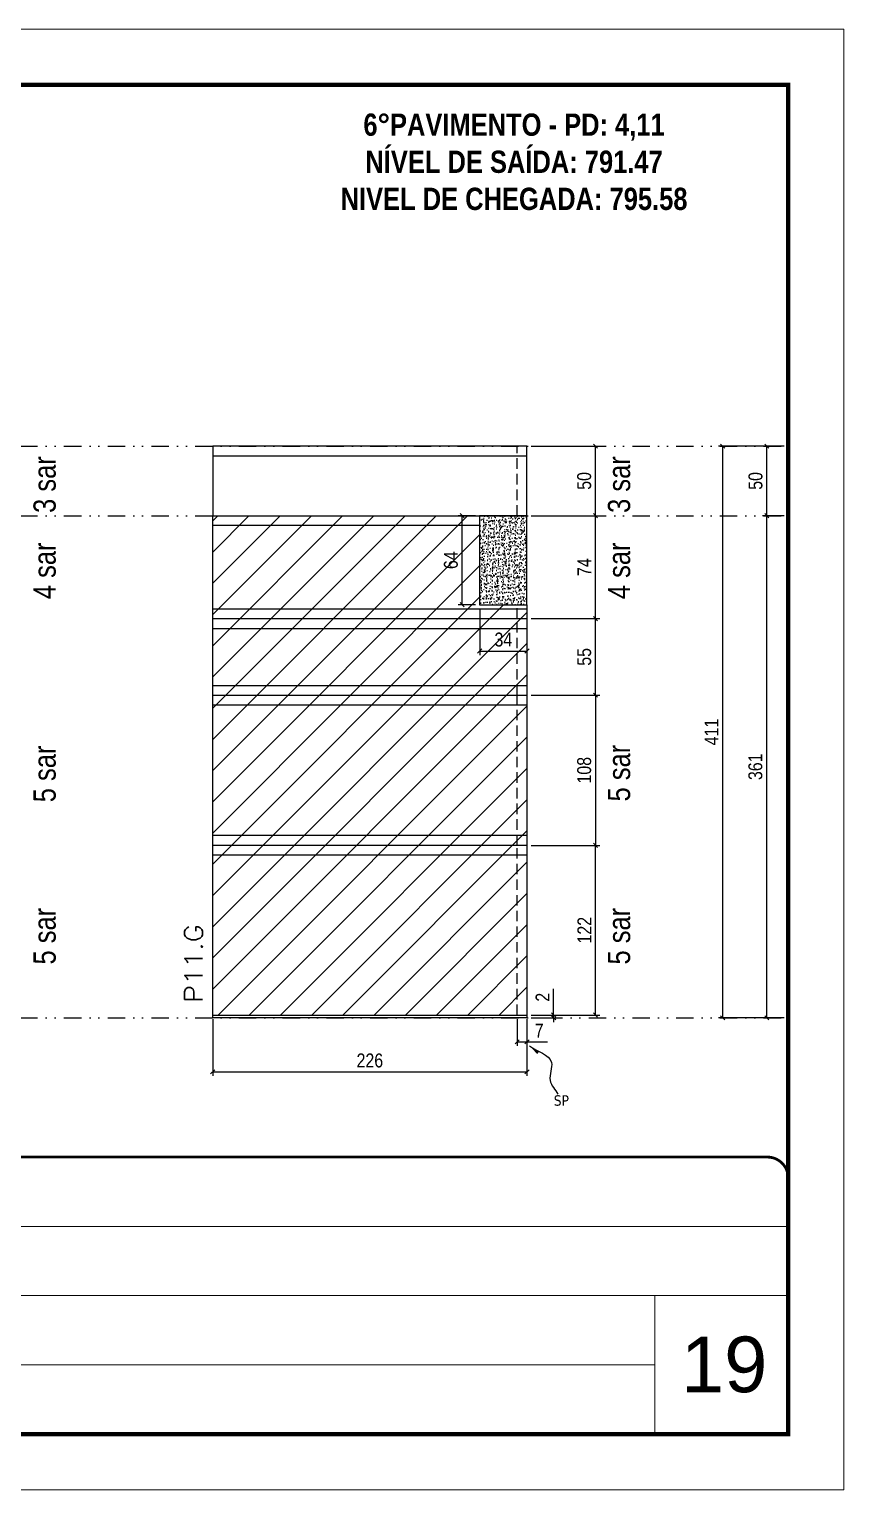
# Model space of a CAD drawing. Extents: x 14400 to 27878, y -21631 to 6985.
# Drawn here: x 18496 to 19082, y 1340 to 2390 of the extents above; entities that cross this region are included whole.
import ezdxf

# ---------------------------------------------------------------- set-up
doc = ezdxf.new("R2010")
doc.units = 0
for name, pattern in [('CONTINUO', [0]), ('DASHED', [0.75, 0.5, -0.25]), ('DIVIDE2', [0.625, 0.25, -0.125, 0, -0.125, 0, -0.125]), ('HIDDEN', [0.375, 0.25, -0.125])]:
    doc.linetypes.add(name, pattern=pattern)
for name, color, linetype, lineweight in [('CARIMBO', 255, 'Continuous', 9), ('Folhas', 255, 'Continuous', 9), ('Hachura', 251, 'Continuous', 9), ('SARRAFO DE PRESSAO', 251, 'DASHED', 9), ('Texto Seção', 7, 'Continuous', 15)]:
    doc.layers.add(name, color=color, linetype=linetype, lineweight=lineweight)
for name, color, linetype in [('COTA', 241, 'Continuous'), ('NOMENCLATURA', 7, 'Continuous'), ('Nível', 160, 'Continuous'), ('Painéis', 200, 'Continuous'), ('SARR_2.2x7', 40, 'Continuous'), ('Sarrafo de Pressão', 42, 'HIDDEN'), ('texto', 7, 'Continuous')]:
    doc.layers.add(name, color=color, linetype=linetype)
doc.styles.add('ARIAL', font='arial.ttf')
doc.styles.add('ARIAL_NARROW', font='ARIALN.TTF', dxfattribs={"height": 0.2})
doc.styles.add('COTA TECNICA', font='techl___.ttf', dxfattribs={"height": 10})
doc.styles.add('COTA TECNICA-50', font='techl___.ttf', dxfattribs={"height": 10})
doc.styles.add('REGUA-120', font='ROMANS.shx', dxfattribs={"height": 15})
doc.styles.add('ROMANC', font='techb___.ttf', dxfattribs={"height": 2.5})
doc.styles.get("Standard").update_dxf_attribs({"font": 'arial.ttf'})
doc.dimstyles.new('COTA PAINEL-50', dxfattribs={"dimtxt": 10, "dimasz": 3, "dimexe": 3, "dimexo": 3, "dimgap": 3, "dimtad": 1, "dimdec": 1, "dimzin": 12, "dimdsep": 46, "dimtxsty": 'COTA TECNICA-50', "dimblk1": 'OBLIQUE', "dimblk2": 'OBLIQUE', "dimsah": 1, "dimcen": 0.9, "dimclrd": 4, "dimclre": 4, "dimclrt": 240, "dimadec": 1, "dimazin": 3, "dimtfac": 1, "dimtdec": 1, "dimtmove": 0, "dimatfit": 3, "dimfxl": 1, "dimtolj": 1, "dimtzin": 12, "dimarcsym": 0})
doc.dimstyles.new('PAINEL', dxfattribs={"dimtxt": 10, "dimasz": 3, "dimexe": 3, "dimexo": 3, "dimgap": 3, "dimtad": 1, "dimdec": 1, "dimzin": 12, "dimdsep": 46, "dimtxsty": 'COTA TECNICA', "dimblk1": 'OBLIQUE', "dimblk2": 'OBLIQUE', "dimsah": 1, "dimcen": 0.9, "dimclrd": 4, "dimclre": 4, "dimclrt": 240, "dimadec": 1, "dimazin": 3, "dimtfac": 1, "dimtdec": 1, "dimtmove": 0, "dimatfit": 3, "dimfxl": 1, "dimtolj": 1, "dimtzin": 12, "dimarcsym": 0})
doc.dimstyles.get("Standard").update_dxf_attribs({"dimtxt": 0.18, "dimasz": 0.18, "dimexe": 0.18, "dimexo": 0.0625, "dimgap": 0.09, "dimtad": 0, "dimtih": 1, "dimtoh": 1, "dimdec": 4, "dimzin": 0, "dimdsep": 46, "dimtxsty": 'Standard', "dimcen": 0.09, "dimadec": 0, "dimazin": 0, "dimtfac": 1, "dimtdec": 4, "dimtofl": 0, "dimtmove": 0, "dimatfit": 3, "dimfxl": 1, "dimtolj": 1, "dimtzin": 0, "dimarcsym": 0})

# ---------------------------------------------------------------- blocks, each defined once
blk = doc.blocks.new('9999999999')
at = {"color": 30, "linetype": 'CONTINUO'}
for p, q in [((98564.6, 34379.6), (99584, 34379.6)), ((98564.6, 34329.8), (99488, 34329.8)), ((99584, 34329.8), (99488, 34329.8)), ((99488, 34329.8), (99488, 34230.2)), ((98564.6, 34280), (99488, 34280))]:
    blk.add_line(p, q, dxfattribs=at)
at = {"color": 30, "linetype": 'CONTINUO', "const_width": 2}
blk.add_lwpolyline([(99584, 34230.2), (99584, 34414.4, 0.414214), (99569, 34429.4), (98229, 34429.4, 0.414214), (98214, 34414.4), (98214, 34245.2, 0.414214), (98229, 34230.2), (99584, 34230.2)], format="xyb", dxfattribs=at)
at = {"layer": 'Folhas'}
blk.add_lwpolyline([(98139, 34190.2), (99624, 34190.2), (99624, 35240.2), (98139, 35240.2)], close=True, dxfattribs=at)
at = {"layer": 'Folhas', "color": 30, "const_width": 3}
blk.add_lwpolyline([(98214, 34230.2), (99584, 34230.2), (99584, 35200.2), (98214, 35200.2)], close=True, dxfattribs=at)
blk = doc.blocks.new('_Oblique')
at = {"color": 0, "linetype": 'ByBlock', "lineweight": -2}
blk.add_line((-0.5, -0.5), (0.5, 0.5), dxfattribs=at)
blk = doc.blocks.new('*D2884')
at = {"layer": 'COTA', "color": 4, "lineweight": -2, "transparency": 16777216}
for p, q in [((18628.1, 1678.7), (18628.1, 1637.9)), ((18854.1, 1678.7), (18854.1, 1637.9)), ((18628.1, 1640.9), (18854.1, 1640.9))]:
    blk.add_line(p, q, dxfattribs=at)
at = {"layer": 'Defpoints', "color": 0, "transparency": 16777216}
for p in [(18628.1, 1681.7), (18854.1, 1681.7), (18854.1, 1640.9)]:
    blk.add_point(p, dxfattribs=at)
at = {"layer": 'COTA', "color": 4, "lineweight": -2, "transparency": 16777216, "xscale": 3, "yscale": 3, "zscale": 3, "rotation": 180}
blk.add_blockref('_Oblique', (18628.1, 1640.9), dxfattribs=at)
at = {"layer": 'COTA', "color": 4, "lineweight": -2, "transparency": 16777216, "xscale": 3, "yscale": 3, "zscale": 3}
blk.add_blockref('_Oblique', (18854.1, 1640.9), dxfattribs=at)
at = {"layer": 'COTA', "color": 240, "transparency": 16777216, "insert": (18741.1, 1649), "char_height": 10, "attachment_point": 5, "style": 'COTA TECNICA'}
blk.add_mtext('\\A1;226', dxfattribs=at)
blk = doc.blocks.new('*D2885')
at = {"layer": 'COTA', "color": 4, "lineweight": -2, "transparency": 16777216}
for p, q in [((18847.1, 1678.7), (18847.1, 1659.5)), ((18854.1, 1676.7), (18854.1, 1659.5)), ((18847.1, 1662.5), (18854.1, 1662.5)), ((18854.1, 1662.5), (18868.8, 1662.5))]:
    blk.add_line(p, q, dxfattribs=at)
at = {"layer": 'Defpoints', "color": 0, "transparency": 16777216}
for p in [(18847.1, 1681.7), (18854.1, 1679.7), (18854.1, 1662.5)]:
    blk.add_point(p, dxfattribs=at)
at = {"layer": 'COTA', "color": 4, "lineweight": -2, "transparency": 16777216, "xscale": 3, "yscale": 3, "zscale": 3, "rotation": 180}
blk.add_blockref('_Oblique', (18847.1, 1662.5), dxfattribs=at)
at = {"layer": 'COTA', "color": 4, "lineweight": -2, "transparency": 16777216, "xscale": 3, "yscale": 3, "zscale": 3}
blk.add_blockref('_Oblique', (18854.1, 1662.5), dxfattribs=at)
at = {"layer": 'COTA', "color": 240, "transparency": 16777216, "insert": (18862.9, 1670.5), "char_height": 10, "attachment_point": 5, "style": 'COTA TECNICA-50'}
blk.add_mtext('\\A1;7', dxfattribs=at)
blk = doc.blocks.new('*D2886')
at = {"layer": 'COTA', "color": 4, "lineweight": -2, "transparency": 16777216}
for p, q in [((18873.3, 1681.7), (18873.3, 1700.5)), ((18857.1, 1681.7), (18876.3, 1681.7)), ((18873.3, 1679.7), (18873.3, 1681.7)), ((18857.1, 1679.7), (18876.3, 1679.7)), ((18873.3, 1679.7), (18873.3, 1676.7))]:
    blk.add_line(p, q, dxfattribs=at)
at = {"layer": 'Defpoints', "color": 0, "transparency": 16777216}
for p in [(18854.1, 1681.7), (18854.1, 1679.7), (18873.3, 1679.7)]:
    blk.add_point(p, dxfattribs=at)
at = {"layer": 'COTA', "color": 4, "lineweight": -2, "transparency": 16777216, "xscale": 3, "yscale": 3, "zscale": 3}
for p, rotation in [((18873.3, 1681.7), 270), ((18873.3, 1679.7), 90)]:
    blk.add_blockref('_Oblique', p, dxfattribs=dict(at, rotation=rotation))
at = {"layer": 'COTA', "color": 240, "transparency": 16777216, "insert": (18865.3, 1694.5), "char_height": 10, "attachment_point": 5, "rotation": 90, "style": 'COTA TECNICA-50'}
blk.add_mtext('\\A1;2', dxfattribs=at)
blk = doc.blocks.new('*D2887')
at = {"layer": 'COTA', "color": 4, "lineweight": -2, "transparency": 16777216}
for p, q in [((18857.1, 1803.7), (18906.4, 1803.7)), ((18903.4, 1681.7), (18903.4, 1803.7)), ((18857.1, 1681.7), (18906.4, 1681.7))]:
    blk.add_line(p, q, dxfattribs=at)
at = {"layer": 'Defpoints', "color": 0, "transparency": 16777216}
for p in [(18854.1, 1803.7), (18903.4, 1803.7), (18854.1, 1681.7)]:
    blk.add_point(p, dxfattribs=at)
at = {"layer": 'COTA', "color": 4, "lineweight": -2, "transparency": 16777216, "xscale": 3, "yscale": 3, "zscale": 3}
for p, rotation in [((18903.4, 1803.7), 90), ((18903.4, 1681.7), 270)]:
    blk.add_blockref('_Oblique', p, dxfattribs=dict(at, rotation=rotation))
at = {"layer": 'COTA', "color": 240, "transparency": 16777216, "insert": (18895.4, 1742.7), "char_height": 10, "attachment_point": 5, "rotation": 90, "style": 'COTA TECNICA'}
blk.add_mtext('\\A1;122', dxfattribs=at)
blk = doc.blocks.new('*D2888')
at = {"layer": 'COTA', "color": 4, "lineweight": -2, "transparency": 16777216}
for p, q in [((18817.1, 2040.7), (18804.5, 2040.7)), ((18807.5, 1976.7), (18807.5, 2040.7)), ((18817.1, 1976.7), (18804.5, 1976.7))]:
    blk.add_line(p, q, dxfattribs=at)
at = {"layer": 'Defpoints', "color": 0, "transparency": 16777216}
for p in [(18807.5, 2040.7), (18820.1, 2040.7), (18820.1, 1976.7)]:
    blk.add_point(p, dxfattribs=at)
at = {"layer": 'COTA', "color": 4, "lineweight": -2, "transparency": 16777216, "xscale": 3, "yscale": 3, "zscale": 3}
for p, rotation in [((18807.5, 2040.7), 90), ((18807.5, 1976.7), 270)]:
    blk.add_blockref('_Oblique', p, dxfattribs=dict(at, rotation=rotation))
at = {"layer": 'COTA', "color": 240, "transparency": 16777216, "insert": (18799.4, 2008.7), "char_height": 10, "attachment_point": 5, "rotation": 90, "style": 'COTA TECNICA'}
blk.add_mtext('\\A1;64', dxfattribs=at)
blk = doc.blocks.new('*D2891')
at = {"layer": 'COTA', "color": 4, "lineweight": -2, "transparency": 16777216}
for p, q in [((18857.1, 1911.7), (18906.4, 1911.7)), ((18903.4, 1911.7), (18903.4, 1803.7)), ((18857.1, 1803.7), (18906.4, 1803.7))]:
    blk.add_line(p, q, dxfattribs=at)
at = {"layer": 'Defpoints', "color": 0, "transparency": 16777216}
for p in [(18854.1, 1911.7), (18854.1, 1803.7), (18903.4, 1803.7)]:
    blk.add_point(p, dxfattribs=at)
at = {"layer": 'COTA', "color": 4, "lineweight": -2, "transparency": 16777216, "xscale": 3, "yscale": 3, "zscale": 3}
for p, rotation in [((18903.4, 1911.7), 90), ((18903.4, 1803.7), 270)]:
    blk.add_blockref('_Oblique', p, dxfattribs=dict(at, rotation=rotation))
at = {"layer": 'COTA', "color": 240, "transparency": 16777216, "insert": (18895.3, 1857.7), "char_height": 10, "attachment_point": 5, "rotation": 90, "style": 'COTA TECNICA'}
blk.add_mtext('\\A1;108', dxfattribs=at)
blk = doc.blocks.new('*D2892')
at = {"layer": 'COTA', "color": 4, "lineweight": -2, "transparency": 16777216}
for p, q in [((18857.1, 2040.7), (18906.4, 2040.7)), ((18903.4, 1966.7), (18903.4, 2040.7)), ((18857.1, 1966.7), (18906.4, 1966.7))]:
    blk.add_line(p, q, dxfattribs=at)
at = {"layer": 'Defpoints', "color": 0, "transparency": 16777216}
for p in [(18854.1, 2040.7), (18903.4, 2040.7), (18854.1, 1966.7)]:
    blk.add_point(p, dxfattribs=at)
at = {"layer": 'COTA', "color": 4, "lineweight": -2, "transparency": 16777216, "xscale": 3, "yscale": 3, "zscale": 3}
for p, rotation in [((18903.4, 2040.7), 90), ((18903.4, 1966.7), 270)]:
    blk.add_blockref('_Oblique', p, dxfattribs=dict(at, rotation=rotation))
at = {"layer": 'COTA', "color": 240, "transparency": 16777216, "insert": (18895.4, 2003.7), "char_height": 10, "attachment_point": 5, "rotation": 90, "style": 'COTA TECNICA'}
blk.add_mtext('\\A1;74', dxfattribs=at)
blk = doc.blocks.new('*D2921')
at = {"layer": 'COTA', "color": 4, "lineweight": -2, "transparency": 16777216}
for p, q in [((19039, 2040.7), (19023.6, 2040.7)), ((19026.6, 1679.7), (19026.6, 2040.7)), ((19039, 1679.7), (19023.6, 1679.7))]:
    blk.add_line(p, q, dxfattribs=at)
at = {"layer": 'Defpoints', "color": 0, "transparency": 16777216}
for p in [(19026.6, 2040.7), (19042, 2040.7), (19042, 1679.7)]:
    blk.add_point(p, dxfattribs=at)
at = {"layer": 'COTA', "color": 4, "lineweight": -2, "transparency": 16777216, "xscale": 3, "yscale": 3, "zscale": 3}
for p, rotation in [((19026.6, 2040.7), 90), ((19026.6, 1679.7), 270)]:
    blk.add_blockref('_Oblique', p, dxfattribs=dict(at, rotation=rotation))
at = {"layer": 'COTA', "color": 240, "transparency": 16777216, "insert": (19018.4, 1860.2), "char_height": 10, "attachment_point": 5, "rotation": 90, "style": 'COTA TECNICA'}
blk.add_mtext('\\A1;361', dxfattribs=at)
blk = doc.blocks.new('*D2922')
at = {"layer": 'COTA', "color": 4, "lineweight": -2, "transparency": 16777216}
for p, q in [((19039, 2090.7), (19023.6, 2090.7)), ((19026.6, 2040.7), (19026.6, 2090.7)), ((19039, 2040.7), (19023.6, 2040.7))]:
    blk.add_line(p, q, dxfattribs=at)
at = {"layer": 'Defpoints', "color": 0, "transparency": 16777216}
for p in [(19026.6, 2090.7), (19042, 2090.7), (19042, 2040.7)]:
    blk.add_point(p, dxfattribs=at)
at = {"layer": 'COTA', "color": 4, "lineweight": -2, "transparency": 16777216, "xscale": 3, "yscale": 3, "zscale": 3}
for p, rotation in [((19026.6, 2090.7), 90), ((19026.6, 2040.7), 270)]:
    blk.add_blockref('_Oblique', p, dxfattribs=dict(at, rotation=rotation))
at = {"layer": 'COTA', "color": 240, "transparency": 16777216, "insert": (19018.5, 2065.7), "char_height": 10, "attachment_point": 5, "rotation": 90, "style": 'COTA TECNICA'}
blk.add_mtext('\\A1;50', dxfattribs=at)
blk = doc.blocks.new('*D2923')
at = {"layer": 'COTA', "color": 4, "lineweight": -2, "transparency": 16777216}
for p, q in [((19039, 2090.7), (18991.9, 2090.7)), ((18994.9, 1679.7), (18994.9, 2090.7)), ((19039, 1679.7), (18991.9, 1679.7))]:
    blk.add_line(p, q, dxfattribs=at)
at = {"layer": 'Defpoints', "color": 0, "transparency": 16777216}
for p in [(18994.9, 2090.7), (19042, 2090.7), (19042, 1679.7)]:
    blk.add_point(p, dxfattribs=at)
at = {"layer": 'COTA', "color": 4, "lineweight": -2, "transparency": 16777216, "xscale": 3, "yscale": 3, "zscale": 3}
for p, rotation in [((18994.9, 2090.7), 90), ((18994.9, 1679.7), 270)]:
    blk.add_blockref('_Oblique', p, dxfattribs=dict(at, rotation=rotation))
at = {"layer": 'COTA', "color": 240, "transparency": 16777216, "insert": (18986.8, 1885.2), "char_height": 10, "attachment_point": 5, "rotation": 90, "style": 'COTA TECNICA'}
blk.add_mtext('\\A1;411', dxfattribs=at)
blk = doc.blocks.new('*D2934')
at = {"layer": 'COTA', "color": 4, "lineweight": -2, "transparency": 16777216}
for p, q in [((18857.1, 1966.7), (18906.4, 1966.7)), ((18903.4, 1911.7), (18903.4, 1966.7)), ((18857.1, 1911.7), (18906.4, 1911.7))]:
    blk.add_line(p, q, dxfattribs=at)
at = {"layer": 'Defpoints', "color": 0, "transparency": 16777216}
for p in [(18854.1, 1966.7), (18903.4, 1966.7), (18854.1, 1911.7)]:
    blk.add_point(p, dxfattribs=at)
at = {"layer": 'COTA', "color": 4, "lineweight": -2, "transparency": 16777216, "xscale": 3, "yscale": 3, "zscale": 3}
for p, rotation in [((18903.4, 1966.7), 90), ((18903.4, 1911.7), 270)]:
    blk.add_blockref('_Oblique', p, dxfattribs=dict(at, rotation=rotation))
at = {"layer": 'COTA', "color": 240, "transparency": 16777216, "insert": (18895.3, 1939.2), "char_height": 10, "attachment_point": 5, "rotation": 90, "style": 'COTA TECNICA'}
blk.add_mtext('\\A1;55', dxfattribs=at)
blk = doc.blocks.new('*D2936')
at = {"layer": 'COTA', "color": 4, "lineweight": -2, "transparency": 16777216}
for p, q in [((18857.1, 2090.7), (18906.4, 2090.7)), ((18903.4, 2040.7), (18903.4, 2090.7)), ((18857.1, 2040.7), (18906.4, 2040.7))]:
    blk.add_line(p, q, dxfattribs=at)
at = {"layer": 'Defpoints', "color": 0, "transparency": 16777216}
for p in [(18854.1, 2090.7), (18903.4, 2090.7), (18854.1, 2040.7)]:
    blk.add_point(p, dxfattribs=at)
at = {"layer": 'COTA', "color": 4, "lineweight": -2, "transparency": 16777216, "xscale": 3, "yscale": 3, "zscale": 3}
for p, rotation in [((18903.4, 2090.7), 90), ((18903.4, 2040.7), 270)]:
    blk.add_blockref('_Oblique', p, dxfattribs=dict(at, rotation=rotation))
at = {"layer": 'COTA', "color": 240, "transparency": 16777216, "insert": (18895.3, 2065.7), "char_height": 10, "attachment_point": 5, "rotation": 90, "style": 'COTA TECNICA'}
blk.add_mtext('\\A1;50', dxfattribs=at)
blk = doc.blocks.new('*D2937')
at = {"layer": 'COTA', "color": 4, "lineweight": -2, "transparency": 16777216}
for p, q in [((18820.1, 1973.7), (18820.1, 1940.4)), ((18854.1, 1973.7), (18854.1, 1940.4)), ((18820.1, 1943.4), (18854.1, 1943.4))]:
    blk.add_line(p, q, dxfattribs=at)
at = {"layer": 'Defpoints', "color": 0, "transparency": 16777216}
for p in [(18820.1, 1976.7), (18854.1, 1976.7), (18854.1, 1943.4)]:
    blk.add_point(p, dxfattribs=at)
at = {"layer": 'COTA', "color": 4, "lineweight": -2, "transparency": 16777216, "xscale": 3, "yscale": 3, "zscale": 3, "rotation": 180}
blk.add_blockref('_Oblique', (18820.1, 1943.4), dxfattribs=at)
at = {"layer": 'COTA', "color": 4, "lineweight": -2, "transparency": 16777216, "xscale": 3, "yscale": 3, "zscale": 3}
blk.add_blockref('_Oblique', (18854.1, 1943.4), dxfattribs=at)
at = {"layer": 'COTA', "color": 240, "transparency": 16777216, "insert": (18837.1, 1951.6), "char_height": 10, "attachment_point": 5, "style": 'COTA TECNICA'}
blk.add_mtext('\\A1;34', dxfattribs=at)

msp = doc.modelspace()

# ---------------------------------------------------------------- hatches: boundary and pattern name
at = {"layer": 'COTA'}
h = msp.add_hatch(dxfattribs=at)
h.set_pattern_fill('AR-CONC', color=256, scale=0.03)
h.set_pattern_definition([(50, (-803.2995, 2322.15), (5.4655401, -0.4781726), [0.5715, -6.2865]), (355, (-803.2995, 2322.15), (-1.0573026, 5.7317054), [0.4572, -5.0292175]), (100.451445, (-802.844, 2322.1104), (4.4082374, 5.2535326), [0.4857003, -5.3427073]), (46.1842, (-803.2995, 2323.674), (8.1323712, -1.2612698), [0.85725, -9.42975]), (96.635558, (-802.622, 2323.569), (7.122124, 7.4227837), [0.7285507, -8.0140682]), (351.18415, (-803.2995, 2323.674), (7.122124, 7.4227837), [0.685799, -7.543792]), (21, (-802.5375, 2323.293), (4.5484317, -3.0679559), [0.5715, -6.2865]), (326, (-802.5375, 2323.293), (1.8540609, 5.525639), [0.4572, -5.0292]), (71.451445, (-802.1584, 2323.0376), (6.4024926, 2.457683), [0.4857003, -5.3426981]), (37.5, (-803.2995, 2322.1502), (0.0926581, 2.53665117), [0, -4.96824, 0, -5.1054, 0, -5.04825]), (7.5, (-803.2995, 2322.1502), (2.00458988, 3.00541724), [0, -2.91084, 0, -4.85394, 0, -1.92405]), (327.5, (-804.9987, 2322.1502), (4.06771786, -0.17186232), [0, -1.905, 0, -5.9436, 0, -7.8867]), (317.5, (-805.7607, 2322.1502), (4.44387544, 0.7627947), [0, -2.4765, 0, -3.94716, 0, -5.6007])])
h.paths.add_polyline_path([(18820.07, 1976.71), (18854.07, 1976.71), (18854.07, 2040.71), (18820.07, 2040.71)])
at = {"layer": 'Hachura'}
h = msp.add_hatch(dxfattribs=at)
h.set_pattern_fill('ANSI31', color=256, scale=5)
h.paths.add_polyline_path([(18820.07, 2040.71), (18628.07, 2040.71), (18628.07, 1966.71), (18854.07, 1966.71), (18854.07, 1976.71), (18820.07, 1976.71)])
h.paths.add_polyline_path([(18854.07, 1966.71), (18628.07, 1966.71), (18628.07, 1911.71), (18854.07, 1911.71)])
h.paths.add_polyline_path([(18854.07, 1911.71), (18628.07, 1911.71), (18628.07, 1803.71), (18854.07, 1803.71)])
h.paths.add_polyline_path([(18854.07, 1803.71), (18628.07, 1803.71), (18628.07, 1681.71), (18854.07, 1681.71)])

# ---------------------------------------------------------------- linework, layer by layer
at = {"layer": 'COTA'}
for p, q in [((18854.07, 2040.71), (18820.07, 2040.71)), ((18854.07, 1976.71), (18854.07, 2040.71))]:
    msp.add_line(p, q, dxfattribs=at)
at = {"layer": 'Nível', "color": 4, "linetype": 'DIVIDE2', "ltscale": 50}
for p, q in [((17671.97, 2090.71), (19041.97, 2090.71)), ((17671.97, 2040.71), (19041.97, 2040.71)), ((17671.97, 1679.71), (19041.97, 1679.71))]:
    msp.add_line(p, q, dxfattribs=at)
at = {"layer": 'Painéis'}
for p, q in [((18628.07, 1681.71), (18628.07, 2040.71)), ((18628.07, 2040.71), (18820.07, 2040.71)), ((18820.07, 2040.71), (18820.07, 1976.71)), ((18820.07, 1976.71), (18854.07, 1976.71)), ((18854.07, 1976.71), (18854.07, 1681.71)), ((18628.07, 1966.71), (18854.07, 1966.71)), ((18628.07, 1911.71), (18854.07, 1911.71)), ((18854.07, 1803.71), (18628.07, 1803.71))]:
    msp.add_line(p, q, dxfattribs=at)
for points in [[(18628.07, 2040.71), (18854.07, 2040.71), (18854.07, 2090.71), (18628.07, 2090.71)], [(18628.07, 1681.71), (18854.07, 1681.71), (18854.07, 1679.71), (18628.07, 1679.71)]]:
    msp.add_lwpolyline(points, close=True, dxfattribs=at)
at = {"layer": 'SARR_2.2x7'}
for p, q in [((18628.07, 2083.71), (18854.07, 2083.71)), ((18820.07, 2033.71), (18628.07, 2033.71)), ((18628.07, 1973.71), (18854.07, 1973.71)), ((18628.07, 1959.71), (18854.07, 1959.71)), ((18628.07, 1918.71), (18854.07, 1918.71)), ((18628.07, 1904.71), (18854.07, 1904.71)), ((18854.07, 1810.71), (18628.07, 1810.71)), ((18854.07, 1796.71), (18628.07, 1796.71))]:
    msp.add_line(p, q, dxfattribs=at)
at = {"layer": 'Sarrafo de Pressão', "ltscale": 30}
for p, q in [((18847.07, 2040.71), (18847.07, 2090.71)), ((18847.07, 1966.71), (18847.07, 1976.71)), ((18847.07, 1911.71), (18847.07, 1966.71)), ((18847.07, 1803.71), (18847.07, 1911.71)), ((18847.07, 1681.71), (18847.07, 1803.71))]:
    msp.add_line(p, q, dxfattribs=at)

# ---------------------------------------------------------------- block references
at = {"layer": 'SARRAFO DE PRESSAO', "color": 6, "linetype": 'ByBlock'}
msp.add_blockref('9999999999', (-80542.01, -32849.78), dxfattribs=at)

# ---------------------------------------------------------------- texts
at = {"layer": 'CARIMBO', "style": 'ARIAL'}
msp.add_text('19', height=40, dxfattribs=at).set_placement((18964.83, 1410.57))
at = {"layer": 'NOMENCLATURA', "style": 'ARIAL_NARROW'}
for s, p in [('3 sar', (18515.16, 2042.69)), ('3 sar', (18928.31, 2042.69)), ('4 sar', (18515.16, 1980.69)), ('4 sar', (18928.31, 1980.69)), ('5 sar', (18515.16, 1834.69)), ('5 sar', (18928.31, 1835.27)), ('5 sar', (18515.16, 1718.03)), ('5 sar', (18928.31, 1718.03))]:
    msp.add_text(s, height=16, rotation=90, dxfattribs=at).set_placement(p)
at = {"layer": 'NOMENCLATURA', "color": 2, "insert": (18844.81, 2356.49), "char_height": 16, "attachment_point": 2, "style": 'ROMANC'}
msp.add_mtext_dynamic_manual_height_columns('\\P6°PAVIMENTO - PD: 4,11\\PNÍVEL DE SAÍDA: 791.47\\PNIVEL DE CHEGADA: 795.58', width=432.3511, gutter_width=1, heights=[0], dxfattribs=at)
at = {"layer": 'texto', "color": 0, "insert": (18878.85, 1620.22), "char_height": 7.5, "attachment_point": 5}
msp.add_mtext('{\\fTahoma|b0|i0|c0|p34;\\C4;SP}', dxfattribs=at)
at = {"layer": 'Texto Seção', "style": 'REGUA-120', "width": 1.1}
msp.add_text('P11.G', height=13, rotation=90, dxfattribs=at).set_placement((18620.82, 1690.47))

# ---------------------------------------------------------------- dimensions: what is measured, and where the dimension line sits
at = {"layer": 'COTA'}
for base, p1, p2, picture, middle in [((18903.44, 2090.71), (18854.07, 2040.71), (18854.07, 2090.71), '*D2936', (18895.33, 2065.71)), ((18994.92, 2090.71), (19041.97, 1679.71), (19041.97, 2090.71), '*D2923', (18986.85, 1885.21)), ((18807.51, 2040.71), (18820.07, 1976.71), (18820.07, 2040.71), '*D2888', (18799.41, 2008.71)), ((18903.44, 2040.71), (18854.07, 1966.71), (18854.07, 2040.71), '*D2892', (18895.36, 2003.71)), ((19026.59, 2040.71), (19041.97, 1679.71), (19041.97, 2040.71), '*D2921', (19018.38, 1860.21)), ((18903.44, 1966.71), (18854.07, 1911.71), (18854.07, 1966.71), '*D2934', (18895.33, 1939.21)), ((18903.44, 1803.71), (18854.07, 1911.71), (18854.07, 1803.71), '*D2891', (18895.31, 1857.71)), ((18903.44, 1803.71), (18854.07, 1681.71), (18854.07, 1803.71), '*D2887', (18895.38, 1742.71))]:
    dim = msp.add_linear_dim(base=base, p1=p1, p2=p2, angle=90, dimstyle='PAINEL', dxfattribs=at)
    dim.commit()
    dim.dimension.update_dxf_attribs({"geometry": picture, "text_midpoint": middle})
dim = msp.add_linear_dim(base=(19026.59, 2090.71), p1=(19041.97, 2040.71), p2=(19041.97, 2090.71), angle=90, dimstyle='PAINEL', override={"dimtmove": 1}, dxfattribs=at)
dim.commit()
dim.dimension.update_dxf_attribs({"geometry": '*D2922', "text_midpoint": (19018.48, 2065.71)})
for base, p1, p2, dimstyle, picture, middle in [((18854.07, 1943.35), (18820.07, 1976.71), (18854.07, 1976.71), 'PAINEL', '*D2937', (18837.07, 1951.57)), ((18854.07, 1662.47), (18847.07, 1681.71), (18854.07, 1679.71), 'COTA PAINEL-50', '*D2885', (18862.94, 1670.54))]:
    dim = msp.add_linear_dim(base=base, p1=p1, p2=p2, dimstyle=dimstyle, dxfattribs=at)
    dim.commit()
    dim.dimension.update_dxf_attribs({"geometry": picture, "text_midpoint": middle})
dim = msp.add_linear_dim(base=(18873.33, 1679.71), p1=(18854.07, 1681.71), p2=(18854.07, 1679.71), angle=90, dimstyle='COTA PAINEL-50', dxfattribs=at)
dim.commit()
dim.dimension.update_dxf_attribs({"geometry": '*D2886', "text_midpoint": (18873.33, 1694.46), "dimtype": 160})
dim = msp.add_linear_dim(base=(18854.07, 1640.89), p1=(18628.07, 1681.71), p2=(18854.07, 1681.71), dimstyle='PAINEL', override={"dimarcsym": 2}, dxfattribs=at)
dim.commit()
dim.dimension.update_dxf_attribs({"geometry": '*D2884', "text_midpoint": (18741.07, 1648.99)})

# ---------------------------------------------------------------- leaders
at = {"layer": 'COTA', "path_type": 1}
msp.add_leader([(18855.9, 1659.53), (18871.68, 1647.69), (18870.76, 1634.69), (18876.31, 1624.91)], dimstyle='Standard', override={"dimasz": 8}, dxfattribs=at)

doc.saveas('drawing.dxf')
